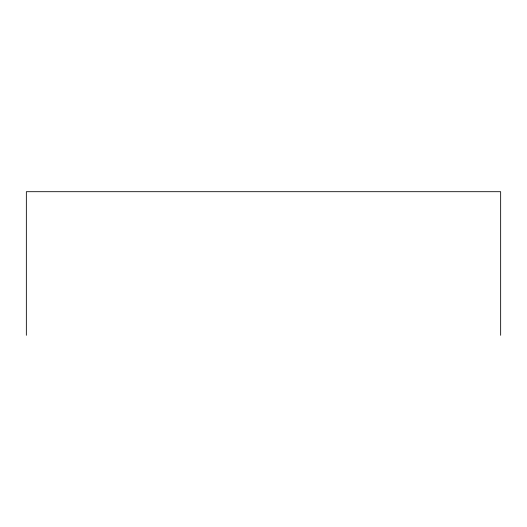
<?xml version="1.0" encoding="UTF-8"?>
<svg xmlns="http://www.w3.org/2000/svg" width="527" height="527" viewBox="0 0 527 527"><rect width="100%" height="100%" fill="white"/><g stroke="black" fill="none" stroke-linecap="round" stroke-linejoin="round"><path stroke-width="0.79" d="M500.65 335.304L500.65 191.696L26.35 191.696L26.35 335.304"/></g></svg>
